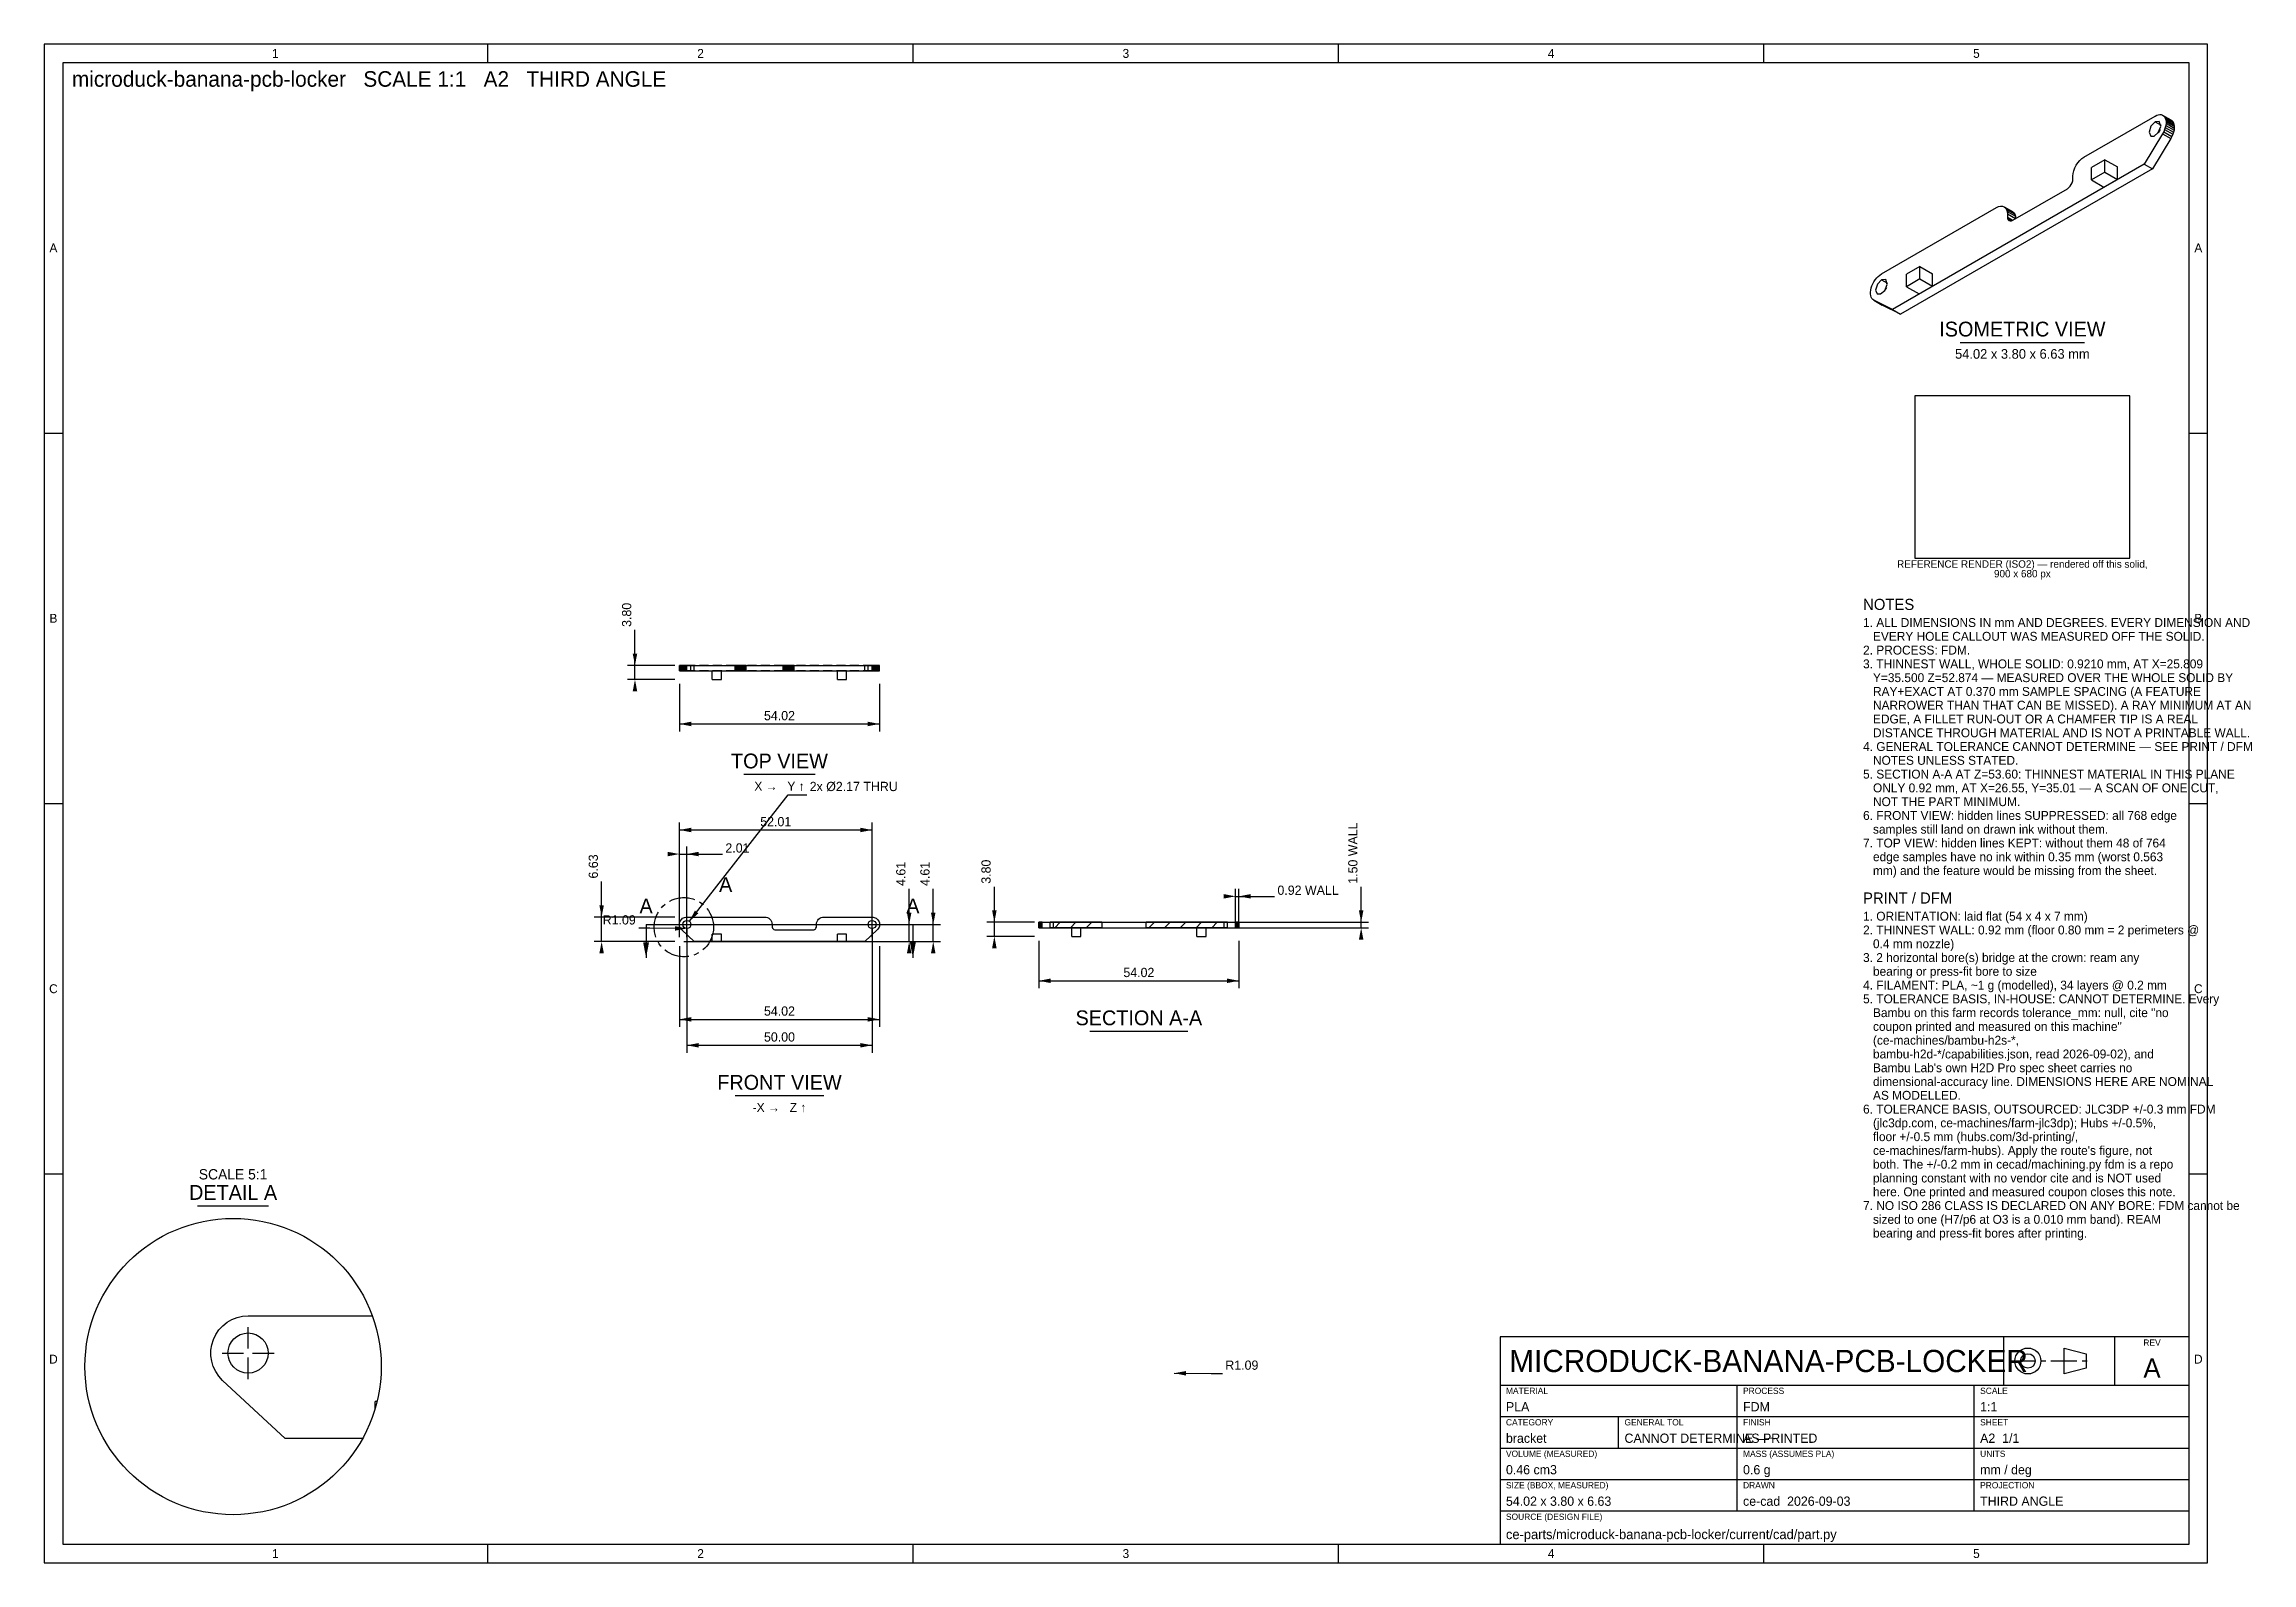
# Model space of a CAD drawing. Header units: millimetres. Extents: x 5 to 601, y 5 to 415.
import ezdxf
from ezdxf.enums import TextEntityAlignment as Align

# ---------------------------------------------------------------- set-up
doc = ezdxf.new("R2010")
doc.units = ezdxf.units.MM
for name, pattern in [('CENTER', [11.2, 7, -1.4, 1.4, -1.4]), ('HIDDEN', [3.6, 2.4, -1.2]), ('PHANTOM', [21, 11, -2, 2, -2, 2, -2])]:
    doc.linetypes.add(name, pattern=pattern)
for name, color, linetype in [('CENTER', 4, 'CENTER'), ('CUT', 1, 'PHANTOM'), ('CUTTHIN', 1, 'PHANTOM'), ('DIM', 3, 'CONTINUOUS'), ('FRAME', 7, 'CONTINUOUS'), ('HATCH', 5, 'CONTINUOUS'), ('HIDDEN', 8, 'HIDDEN'), ('SECTION', 7, 'CONTINUOUS'), ('TEXT', 3, 'CONTINUOUS'), ('TITLE', 7, 'CONTINUOUS'), ('VISIBLE', 7, 'CONTINUOUS')]:
    doc.layers.add(name, color=color, linetype=linetype)

msp = doc.modelspace()

# ---------------------------------------------------------------- linework, layer by layer
at = {"layer": 'CENTER'}
for p, q in [((178.492357, 177.71795), (178.492357, 180.0245)), ((228.492357, 177.71795), (228.492357, 180.0245)), ((175.805357, 177.3375), (178.111907, 177.3375)), ((178.492357, 174.6505), (178.492357, 176.95705)), ((178.872807, 177.3375), (181.179357, 177.3375)), ((225.805357, 177.3375), (228.111907, 177.3375)), ((228.492357, 174.6505), (228.492357, 176.95705)), ((228.872807, 177.3375), (231.179357, 177.3375)), ((60.045, 62.83), (60.045, 68.665)), ((53.01, 61.63), (58.845, 61.63)), ((60.045, 54.595), (60.045, 60.43)), ((61.245, 61.63), (67.08, 61.63)), ((535.5, 59.5), (557.75, 59.5))]:
    msp.add_line(p, q, dxfattribs=at)
msp.add_circle((177.683357, 176.6115), 8, dxfattribs=at)
at = {"layer": 'CUT'}
for p, q in [((167.484713, 177.3375), (181.484713, 177.3375)), ((167.484713, 177.3375), (167.484713, 168.3375)), ((225.5, 177.3375), (239.5, 177.3375)), ((239.5, 177.3375), (239.5, 168.3375))]:
    msp.add_line(p, q, dxfattribs=at)
for points in [[(167.484713, 168.3375), (168.282713, 172.5375), (166.686713, 172.5375)], [(239.5, 168.3375), (240.298, 172.5375), (238.702, 172.5375)]]:
    msp.add_solid(points, dxfattribs=at)
at = {"layer": 'CUTTHIN'}
msp.add_line((181.484713, 177.3375), (225.5, 177.3375), dxfattribs=at)
at = {"layer": 'DIM'}
for p, q in [((164.484713, 247.2755), (164.484713, 256.8755)), ((175.284713, 247.2755), (162.484713, 247.2755)), ((164.484713, 243.4755), (164.484713, 247.2755)), ((175.284713, 243.4755), (162.484713, 243.4755)), ((176.484713, 242.2755), (176.484713, 229.4755)), ((230.5, 242.2755), (230.5, 229.4755)), ((176.484713, 231.4755), (230.5, 231.4755)), ((179.161581, 178.194068), (205.84751, 212.3505)), ((205.84751, 212.3505), (210.84751, 212.3505)), ((176.484713, 173.9245), (176.484713, 204.8505)), ((176.484713, 202.8505), (228.492357, 202.8505)), ((228.492357, 173.9245), (228.492357, 204.8505)), ((176.484713, 173.9245), (176.484713, 198.3505)), ((178.492357, 173.9245), (178.492357, 198.3505)), ((176.484713, 196.3505), (178.492357, 196.3505)), ((178.492357, 196.3505), (188.092357, 196.3505)), ((155.484713, 179.3505), (155.484713, 188.9505)), ((238.5, 177.3375), (238.5, 186.9375)), ((245, 177.3375), (245, 186.9375)), ((261.5, 177.9375), (261.5, 187.5375)), ((326.594643, 177.650001), (326.594643, 186.9375)), ((326.594643, 184.9375), (327.51503, 184.9375)), ((327.51503, 177.650001), (327.51503, 186.9375)), ((327.51503, 184.9375), (337.11503, 184.9375)), ((360.515287, 177.9375), (360.515287, 187.5375)), ((175.284713, 179.3505), (153.484713, 179.3505)), ((155.484713, 172.7245), (155.484713, 179.3505)), ((168.492719, 176.335697), (165.492719, 176.335697)), ((178.492357, 176.2505), (168.492719, 176.335697)), ((177.684713, 177.3375), (240.5, 177.3375)), ((177.684713, 177.3375), (247, 177.3375)), ((178.492357, 176.1375), (178.492357, 142.7245)), ((228.492357, 176.1375), (228.492357, 142.7245)), ((238.5, 172.7245), (238.5, 177.3375)), ((245, 172.7245), (245, 177.3375)), ((272.3, 177.9375), (259.5, 177.9375)), ((272.3, 174.1375), (259.5, 174.1375)), ((261.5, 174.1375), (261.5, 177.9375)), ((273.5, 172.9375), (273.5, 160.1375)), ((275.150381, 177.9375), (362.515287, 177.9375)), ((275.150381, 176.4375), (362.515287, 176.4375)), ((327.515287, 172.9375), (327.515287, 160.1375)), ((360.515287, 176.4375), (360.515287, 177.9375)), ((175.284713, 172.7245), (153.484713, 172.7245)), ((176.484713, 171.5245), (176.484713, 149.7245)), ((177.684713, 172.7245), (240.5, 172.7245)), ((177.684713, 172.7245), (247, 172.7245)), ((230.5, 171.5245), (230.5, 149.7245)), ((273.5, 162.1375), (327.515287, 162.1375)), ((176.484713, 151.7245), (230.5, 151.7245)), ((178.492357, 144.7245), (228.492357, 144.7245)), ((310.045, 56.195), (320.044748, 56.123951)), ((320.044748, 56.123951), (323.044748, 56.123951))]:
    msp.add_line(p, q, dxfattribs=at)
for points in [[(164.484713, 247.2755), (165.092713, 250.4755), (163.876713, 250.4755)], [(164.484713, 243.4755), (163.876713, 240.2755), (165.092713, 240.2755)], [(176.484713, 231.4755), (179.684713, 230.8675), (179.684713, 232.0835)], [(230.5, 231.4755), (227.3, 232.0835), (227.3, 230.8675)], [(176.484713, 202.8505), (179.684713, 202.2425), (179.684713, 203.4585)], [(228.492357, 202.8505), (225.292357, 203.4585), (225.292357, 202.2425)], [(176.484713, 196.3505), (173.284713, 196.9585), (173.284713, 195.7425)], [(178.492357, 196.3505), (181.692357, 195.7425), (181.692357, 196.9585)], [(326.594643, 184.9375), (323.394643, 185.5455), (323.394643, 184.3295)], [(327.51503, 184.9375), (330.71503, 184.3295), (330.71503, 185.5455)], [(155.484713, 179.3505), (156.092713, 182.5505), (154.876713, 182.5505)], [(179.161581, 178.194068), (181.610808, 180.34138), (180.652587, 181.090024)], [(238.5, 177.3375), (239.108, 180.5375), (237.892, 180.5375)], [(245, 177.3375), (245.608, 180.5375), (244.392, 180.5375)], [(261.5, 177.9375), (262.108, 181.1375), (260.892, 181.1375)], [(360.515287, 177.9375), (361.123287, 181.1375), (359.907287, 181.1375)], [(178.492357, 176.2505), (175.297653, 176.885741), (175.287293, 175.669785)], [(261.5, 174.1375), (260.892, 170.9375), (262.108, 170.9375)], [(360.515287, 176.4375), (359.907287, 173.2375), (361.123287, 173.2375)], [(155.484713, 172.7245), (154.876713, 169.5245), (156.092713, 169.5245)], [(238.5, 172.7245), (237.892, 169.5245), (239.108, 169.5245)], [(245, 172.7245), (244.392, 169.5245), (245.608, 169.5245)], [(273.5, 162.1375), (276.7, 161.5295), (276.7, 162.7455)], [(327.515287, 162.1375), (324.315287, 162.7455), (324.315287, 161.5295)], [(176.484713, 151.7245), (179.684713, 151.1165), (179.684713, 152.3325)], [(230.5, 151.7245), (227.3, 152.3325), (227.3, 151.1165)], [(178.492357, 144.7245), (181.692357, 144.1165), (181.692357, 145.3325)], [(228.492357, 144.7245), (225.292357, 145.3325), (225.292357, 144.1165)], [(310.045, 56.195), (313.240599, 55.56428), (313.249239, 56.780249)]]:
    msp.add_solid(points, dxfattribs=at)
at = {"layer": 'FRAME'}
for p, q in [((584, 410), (10, 410)), ((10, 410), (10, 10)), ((584, 10), (584, 410)), ((584, 66), (398, 66)), ((398, 66), (398, 10)), ((584, 10), (584, 66)), ((10, 10), (584, 10)), ((398, 10), (584, 10))]:
    msp.add_line(p, q, dxfattribs=at)
at = {"layer": 'HATCH'}
for p, q in [((274.420642, 176.4375), (274.420643, 176.437501)), ((277.78972, 176.4375), (279.28972, 177.9375)), ((282.032361, 176.4375), (283.532361, 177.9375)), ((286.275001, 176.4375), (287.775001, 177.9375)), ((290.517642, 176.4375), (290.517643, 176.437501)), ((303.207439, 176.4375), (304.707439, 177.9375)), ((307.450079, 176.4375), (308.950079, 177.9375)), ((311.69272, 176.4375), (313.19272, 177.9375)), ((315.935361, 176.4375), (317.435361, 177.9375)), ((320.178001, 176.4375), (321.678001, 177.9375)), ((324.420642, 176.4375), (324.420643, 176.437501)), ((327.515029, 176.4375), (327.51503, 176.437501))]:
    msp.add_line(p, q, dxfattribs=at)
at = {"layer": 'HIDDEN'}
for p, q in [((176.485239, 247.2755), (176.484713, 247.2755)), ((176.485239, 245.7755), (176.484713, 245.7755)), ((176.5305, 247.2755), (176.485239, 247.2755)), ((176.485239, 245.7755), (176.485239, 247.2755)), ((176.5305, 245.7755), (176.485239, 245.7755)), ((176.619489, 247.2755), (176.5305, 247.2755)), ((176.5305, 245.7755), (176.5305, 247.2755)), ((176.619489, 245.7755), (176.5305, 245.7755)), ((176.750222, 247.2755), (176.619489, 247.2755)), ((176.619489, 245.7755), (176.619489, 247.2755)), ((176.750222, 245.7755), (176.619489, 245.7755)), ((176.919785, 247.2755), (176.750222, 247.2755)), ((176.750222, 245.7755), (176.750222, 247.2755)), ((176.919785, 245.7755), (176.750222, 245.7755)), ((177.124398, 247.2755), (176.919785, 247.2755)), ((176.919785, 245.7755), (176.919785, 247.2755)), ((177.124398, 245.7755), (176.919785, 245.7755)), ((177.359502, 247.2755), (177.124398, 247.2755)), ((177.124398, 245.7755), (177.124398, 247.2755)), ((177.359502, 245.7755), (177.124398, 245.7755)), ((177.619855, 247.2755), (177.359502, 247.2755)), ((177.359502, 245.7755), (177.359502, 247.2755)), ((177.619855, 245.7755), (177.359502, 245.7755)), ((179.579357, 247.2755), (177.405357, 247.2755)), ((177.405357, 247.2755), (178.492357, 247.2755)), ((177.405357, 245.7755), (177.405357, 247.2755)), ((179.579357, 245.7755), (177.405357, 245.7755)), ((177.405357, 245.7755), (178.492357, 245.7755)), ((177.899655, 247.2755), (177.619855, 247.2755)), ((177.619855, 245.7755), (177.619855, 247.2755)), ((177.899655, 245.7755), (177.619855, 245.7755)), ((178.192666, 247.2755), (177.899655, 247.2755)), ((177.899655, 245.7755), (177.899655, 247.2755)), ((178.192666, 245.7755), (177.899655, 245.7755)), ((178.492357, 247.2755), (178.192666, 247.2755)), ((178.192666, 245.7755), (178.192666, 247.2755)), ((178.492357, 245.7755), (178.192666, 245.7755)), ((191.502357, 247.2755), (178.492357, 247.2755)), ((178.492357, 247.2755), (179.579357, 247.2755)), ((178.492357, 245.7755), (178.492357, 247.2755)), ((178.492357, 245.7755), (178.492357, 247.2755)), ((191.502357, 245.7755), (178.492357, 245.7755)), ((178.492357, 245.7755), (179.579357, 245.7755)), ((179.579357, 245.7755), (179.579357, 247.2755)), ((187.825357, 245.7755), (185.359357, 245.7755)), ((187.825357, 245.7755), (185.359357, 245.7755)), ((191.892537, 247.2755), (191.502357, 247.2755)), ((191.502357, 245.7755), (191.502357, 247.2755)), ((191.892537, 245.7755), (191.502357, 245.7755)), ((192.267723, 247.2755), (191.892537, 247.2755)), ((191.892537, 245.7755), (191.892537, 247.2755)), ((192.267723, 245.7755), (191.892537, 245.7755)), ((192.613497, 247.2755), (192.267723, 247.2755)), ((192.267723, 245.7755), (192.267723, 247.2755)), ((192.613497, 245.7755), (192.267723, 245.7755)), ((192.91657, 247.2755), (192.613497, 247.2755)), ((192.613497, 245.7755), (192.613497, 247.2755)), ((192.91657, 245.7755), (192.613497, 245.7755)), ((193.165296, 247.2755), (192.91657, 247.2755)), ((192.91657, 245.7755), (192.91657, 247.2755)), ((193.165296, 245.7755), (192.91657, 245.7755)), ((193.350116, 247.2755), (193.165296, 247.2755)), ((193.165296, 245.7755), (193.165296, 247.2755)), ((193.350116, 245.7755), (193.165296, 245.7755)), ((193.463927, 247.2755), (193.350116, 247.2755)), ((193.350116, 245.7755), (193.350116, 247.2755)), ((193.463927, 245.7755), (193.350116, 245.7755)), ((193.502357, 247.2755), (193.463927, 247.2755)), ((193.463927, 245.7755), (193.463927, 247.2755)), ((193.502357, 245.7755), (193.463927, 245.7755)), ((193.536431, 247.2755), (193.502357, 247.2755)), ((193.502357, 245.7755), (193.502357, 247.2755)), ((193.502357, 245.7755), (193.502357, 247.2755)), ((193.536431, 245.7755), (193.502357, 245.7755)), ((193.636331, 247.2755), (193.536431, 247.2755)), ((193.536431, 245.7755), (193.536431, 247.2755)), ((193.636331, 245.7755), (193.536431, 245.7755)), ((193.79525, 247.2755), (193.636331, 247.2755)), ((193.636331, 245.7755), (193.636331, 247.2755)), ((193.79525, 245.7755), (193.636331, 245.7755)), ((194.002357, 247.2755), (193.79525, 247.2755)), ((193.79525, 245.7755), (193.79525, 247.2755)), ((194.002357, 245.7755), (193.79525, 245.7755)), ((194.243537, 247.2755), (194.002357, 247.2755)), ((194.002357, 245.7755), (194.002357, 247.2755)), ((194.243537, 245.7755), (194.002357, 245.7755)), ((194.502357, 247.2755), (194.243537, 247.2755)), ((194.243537, 245.7755), (194.243537, 247.2755)), ((194.502357, 245.7755), (194.243537, 245.7755)), ((204.482357, 247.2755), (194.502357, 247.2755)), ((194.502357, 245.7755), (194.502357, 247.2755)), ((204.482357, 245.7755), (194.502357, 245.7755)), ((204.741176, 247.2755), (204.482357, 247.2755)), ((204.482357, 245.7755), (204.482357, 247.2755)), ((204.741176, 245.7755), (204.482357, 245.7755)), ((204.982357, 247.2755), (204.741176, 247.2755)), ((204.741176, 245.7755), (204.741176, 247.2755)), ((204.982357, 245.7755), (204.741176, 245.7755)), ((205.189463, 247.2755), (204.982357, 247.2755)), ((204.982357, 245.7755), (204.982357, 247.2755)), ((205.189463, 245.7755), (204.982357, 245.7755)), ((205.348382, 247.2755), (205.189463, 247.2755)), ((205.189463, 245.7755), (205.189463, 247.2755)), ((205.348382, 245.7755), (205.189463, 245.7755)), ((205.448282, 247.2755), (205.348382, 247.2755)), ((205.348382, 245.7755), (205.348382, 247.2755)), ((205.448282, 245.7755), (205.348382, 245.7755)), ((205.482357, 247.2755), (205.448282, 247.2755)), ((205.448282, 245.7755), (205.448282, 247.2755)), ((205.482357, 245.7755), (205.448282, 245.7755)), ((205.520786, 247.2755), (205.482357, 247.2755)), ((205.482357, 245.7755), (205.482357, 247.2755)), ((205.482357, 245.7755), (205.482357, 247.2755)), ((205.520786, 245.7755), (205.482357, 245.7755)), ((205.634597, 247.2755), (205.520786, 247.2755)), ((205.520786, 245.7755), (205.520786, 247.2755)), ((205.634597, 245.7755), (205.520786, 245.7755)), ((205.819417, 247.2755), (205.634597, 247.2755)), ((205.634597, 245.7755), (205.634597, 247.2755)), ((205.819417, 245.7755), (205.634597, 245.7755)), ((206.068143, 247.2755), (205.819417, 247.2755)), ((205.819417, 245.7755), (205.819417, 247.2755)), ((206.068143, 245.7755), (205.819417, 245.7755)), ((206.371216, 247.2755), (206.068143, 247.2755)), ((206.068143, 245.7755), (206.068143, 247.2755)), ((206.371216, 245.7755), (206.068143, 245.7755)), ((206.71699, 247.2755), (206.371216, 247.2755)), ((206.371216, 245.7755), (206.371216, 247.2755)), ((206.71699, 245.7755), (206.371216, 245.7755)), ((207.092176, 247.2755), (206.71699, 247.2755)), ((206.71699, 245.7755), (206.71699, 247.2755)), ((207.092176, 245.7755), (206.71699, 245.7755)), ((207.482357, 247.2755), (207.092176, 247.2755)), ((207.092176, 245.7755), (207.092176, 247.2755)), ((207.482357, 245.7755), (207.092176, 245.7755)), ((228.492357, 247.2755), (207.482357, 247.2755)), ((207.482357, 245.7755), (207.482357, 247.2755)), ((228.492357, 245.7755), (207.482357, 245.7755)), ((221.625357, 245.7755), (219.159357, 245.7755)), ((221.625357, 245.7755), (219.159357, 245.7755)), ((229.579357, 247.2755), (227.405357, 247.2755)), ((227.405357, 247.2755), (228.492357, 247.2755)), ((227.405357, 245.7755), (227.405357, 247.2755)), ((229.579357, 245.7755), (227.405357, 245.7755)), ((227.405357, 245.7755), (228.492357, 245.7755)), ((228.792047, 247.2755), (228.492357, 247.2755)), ((228.492357, 247.2755), (229.579357, 247.2755)), ((228.492357, 245.7755), (228.492357, 247.2755)), ((228.492357, 245.7755), (228.492357, 247.2755)), ((228.792047, 245.7755), (228.492357, 245.7755)), ((228.492357, 245.7755), (229.579357, 245.7755)), ((229.085058, 247.2755), (228.792047, 247.2755)), ((228.792047, 245.7755), (228.792047, 247.2755)), ((229.085058, 245.7755), (228.792047, 245.7755)), ((229.364858, 247.2755), (229.085058, 247.2755)), ((229.085058, 245.7755), (229.085058, 247.2755)), ((229.364858, 245.7755), (229.085058, 245.7755)), ((229.625211, 247.2755), (229.364858, 247.2755)), ((229.364858, 245.7755), (229.364858, 247.2755)), ((229.625211, 245.7755), (229.364858, 245.7755)), ((229.579357, 245.7755), (229.579357, 247.2755)), ((229.860315, 247.2755), (229.625211, 247.2755)), ((229.625211, 245.7755), (229.625211, 247.2755)), ((229.860315, 245.7755), (229.625211, 245.7755)), ((230.064928, 247.2755), (229.860315, 247.2755)), ((229.860315, 245.7755), (229.860315, 247.2755)), ((230.064928, 245.7755), (229.860315, 245.7755)), ((230.234491, 247.2755), (230.064928, 247.2755)), ((230.064928, 245.7755), (230.064928, 247.2755)), ((230.234491, 245.7755), (230.064928, 245.7755)), ((230.365224, 247.2755), (230.234491, 247.2755)), ((230.234491, 245.7755), (230.234491, 247.2755)), ((230.365224, 245.7755), (230.234491, 245.7755)), ((230.454213, 247.2755), (230.365224, 247.2755)), ((230.365224, 245.7755), (230.365224, 247.2755)), ((230.454213, 245.7755), (230.365224, 245.7755)), ((230.499474, 247.2755), (230.454213, 247.2755)), ((230.454213, 245.7755), (230.454213, 247.2755)), ((230.499474, 245.7755), (230.454213, 245.7755)), ((230.5, 247.2755), (230.499474, 247.2755)), ((230.499474, 245.7755), (230.499474, 247.2755)), ((230.5, 245.7755), (230.499474, 245.7755))]:
    msp.add_line(p, q, dxfattribs=at)
at = {"layer": 'SECTION'}
for p, q in [((273.500257, 176.4375), (273.500257, 177.9375)), ((274.420643, 177.9375), (273.500257, 177.9375)), ((274.420643, 176.4375), (273.500257, 176.4375)), ((274.420643, 176.4375), (274.420643, 177.9375)), ((276.594643, 176.4375), (276.594643, 177.9375)), ((290.517643, 177.9375), (276.594643, 177.9375)), ((290.517643, 176.4375), (276.594643, 176.4375)), ((290.517643, 177.9375), (290.517643, 176.4375)), ((302.497643, 176.4375), (302.497643, 177.9375)), ((324.420643, 177.9375), (302.497643, 177.9375)), ((324.420643, 176.4375), (302.497643, 176.4375)), ((324.420643, 176.4375), (324.420643, 177.9375)), ((326.594643, 176.4375), (326.594643, 177.9375)), ((327.51503, 177.9375), (326.594643, 177.9375)), ((327.51503, 176.4375), (326.594643, 176.4375)), ((327.51503, 177.9375), (327.51503, 176.4375))]:
    msp.add_line(p, q, dxfattribs=at)
msp.add_circle((56, 58), 40, dxfattribs=at)
at = {"layer": 'TEXT'}
for p, q in [((522.2, 334.475989), (555.8, 334.475989)), ((193.892357, 217.8755), (213.092357, 217.8755)), ((287.307643, 148.5375), (313.707643, 148.5375)), ((191.492357, 131.1245), (215.492357, 131.1245)), ((46.4, 101.4), (65.6, 101.4))]:
    msp.add_line(p, q, dxfattribs=at)
at = {"layer": 'TITLE'}
for p, q in [((589, 415), (5, 415)), ((5, 415), (5, 5)), ((124.8, 410), (124.8, 415)), ((239.6, 410), (239.6, 415)), ((354.4, 410), (354.4, 415)), ((469.2, 410), (469.2, 415)), ((589, 5), (589, 415)), ((568, 320.075989), (510, 320.075989)), ((510, 320.075989), (510, 276.253767)), ((568, 276.253767), (568, 320.075989)), ((5, 310), (10, 310)), ((584, 310), (589, 310)), ((510, 276.253767), (568, 276.253767)), ((5, 210), (10, 210)), ((584, 210), (589, 210)), ((5, 110), (10, 110)), ((584, 110), (589, 110)), ((534, 53), (534, 66)), ((564, 53), (564, 66)), ((550.3, 56), (550.3, 63)), ((550.3, 63), (556.25, 61.46)), ((556.25, 61.46), (556.25, 57.54)), ((556.25, 57.54), (550.3, 56)), ((398, 53), (584, 53)), ((462, 19), (462, 53)), ((526, 19), (526, 53)), ((398, 44.5), (584, 44.5)), ((430, 36), (430, 44.5)), ((398, 36), (584, 36)), ((398, 27.5), (584, 27.5)), ((398, 19), (584, 19)), ((124.8, 5), (124.8, 10)), ((239.6, 5), (239.6, 10)), ((354.4, 5), (354.4, 10)), ((469.2, 5), (469.2, 10)), ((5, 5), (589, 5))]:
    msp.add_line(p, q, dxfattribs=at)
for radius in [3.5, 1.96]:
    msp.add_circle((540.5, 59.5), radius, dxfattribs=at)
at = {"layer": 'VISIBLE'}
for p, q in [((555.602274, 384.500443), (574.818963, 395.595204)), ((574.818963, 394.015842), (573.720468, 392.879792)), ((574.818963, 395.595204), (575.261627, 395.812514)), ((575.954276, 394.128303), (574.818963, 394.015842)), ((574.818963, 394.015842), (576.424539, 393.088862)), ((575.261627, 395.812514), (575.694425, 395.948456)), ((575.694425, 395.948456), (576.107709, 396)), ((576.400989, 392.758895), (575.954276, 394.128303)), ((576.107709, 396), (576.49227, 395.965997)), ((576.49227, 395.965997), (576.839534, 395.847206)), ((576.839534, 395.847206), (577.141762, 395.646274)), ((576.839534, 395.847206), (579.05514, 394.568025)), ((577.141762, 395.646274), (577.392219, 395.367678)), ((577.141762, 395.646274), (579.357368, 394.367093)), ((577.392219, 395.367678), (577.58532, 395.01763)), ((577.392219, 395.367678), (579.607824, 394.088498)), ((577.58532, 395.01763), (577.716763, 394.603931)), ((577.58532, 395.01763), (579.800926, 393.738449)), ((577.716763, 394.603931), (577.783618, 394.135801)), ((577.716763, 394.603931), (579.932369, 393.32475)), ((577.784394, 393.623676), (577.719075, 393.078969)), ((577.783618, 394.135801), (577.784394, 393.623676)), ((577.783618, 394.135801), (579.999224, 392.856621)), ((577.784394, 393.623676), (580, 392.344495)), ((579.05514, 394.568025), (579.357368, 394.367093)), ((579.357368, 394.367093), (579.607824, 394.088498)), ((579.607824, 394.088498), (579.800926, 393.738449)), ((579.800926, 393.738449), (579.932369, 393.32475)), ((576.847151, 390.822287), (571.873684, 382.593611)), ((573.720468, 392.879792), (573.213603, 391.204647)), ((573.213603, 391.204647), (573.683649, 390.195462)), ((573.683649, 390.195462), (574.576161, 390.189063)), ((579.062757, 389.543107), (574.08929, 381.31443)), ((574.576161, 390.189063), (575.687781, 391.104423)), ((576.175179, 391.952557), (575.678352, 391.092027)), ((575.687781, 391.104423), (576.400989, 392.758895)), ((577.14824, 391.372764), (576.847151, 390.822287)), ((576.847151, 390.822287), (579.062757, 389.543107)), ((577.397413, 391.940829), (577.14824, 391.372764)), ((577.14824, 391.372764), (579.363846, 390.093583)), ((577.589115, 392.513821), (577.397413, 391.940829)), ((577.397413, 391.940829), (579.613019, 390.661648)), ((577.719075, 393.078969), (577.589115, 392.513821)), ((577.589115, 392.513821), (579.804721, 391.23464)), ((577.719075, 393.078969), (579.934681, 391.799788)), ((579.363846, 390.093583), (579.062757, 389.543107)), ((579.613019, 390.661648), (579.363846, 390.093583)), ((579.804721, 391.23464), (579.613019, 390.661648)), ((579.934681, 391.799788), (579.804721, 391.23464)), ((579.932369, 393.32475), (579.999224, 392.856621)), ((580, 392.344495), (579.934681, 391.799788)), ((579.999224, 392.856621), (580, 392.344495)), ((571.873684, 382.593611), (503.91071, 343.35517)), ((552.873003, 380.818939), (553.145995, 381.566294)), ((553.145995, 381.566294), (553.513381, 382.295318)), ((553.513381, 382.295318), (553.961041, 382.977995)), ((553.961041, 382.977995), (554.471773, 383.58809)), ((554.471773, 383.58809), (555.02595, 384.102158)), ((555.02595, 384.102158), (555.602274, 384.500443)), ((561.278656, 383.803716), (557.6362, 381.700743)), ((557.6362, 378.347584), (557.6362, 381.700743)), ((561.278656, 383.803716), (564.675919, 381.842306)), ((561.278656, 380.450557), (561.278656, 383.803716)), ((564.675919, 378.489147), (564.675919, 381.842306)), ((571.873684, 382.593611), (574.08929, 381.31443)), ((574.08929, 381.31443), (506.126316, 342.075989)), ((536.429897, 367.468579), (551.171062, 375.979394)), ((551.171062, 375.979394), (551.553356, 376.258228)), ((551.553356, 376.258228), (551.909597, 376.634291)), ((551.909597, 376.634291), (552.215509, 377.081957)), ((552.215509, 377.081957), (552.450243, 377.570716)), ((552.450243, 377.570716), (552.597803, 378.067262)), ((552.597803, 378.067262), (552.648133, 378.537755)), ((552.648133, 379.38372), (552.704896, 380.081974)), ((552.648133, 378.537755), (552.648133, 379.38372)), ((552.704896, 380.081974), (552.873003, 380.818939)), ((561.278656, 380.450557), (557.6362, 378.347584)), ((557.6362, 378.347584), (561.033463, 376.386174)), ((561.033463, 376.386174), (564.675919, 378.489147)), ((561.278656, 380.450557), (564.675919, 378.489147)), ((500.965431, 352.955847), (531.998685, 370.872905)), ((531.998685, 370.872905), (532.57501, 371.140102)), ((532.57501, 371.140102), (533.129186, 371.265942)), ((533.129186, 371.265942), (533.639918, 371.245589)), ((533.639918, 371.245589), (534.087579, 371.079826)), ((534.087579, 371.079826), (534.454964, 370.775022)), ((534.087579, 371.079826), (536.303184, 369.800645)), ((534.454964, 370.775022), (534.727956, 370.342891)), ((534.454964, 370.775022), (536.67057, 369.495841)), ((534.727956, 370.342891), (534.896063, 369.80004)), ((534.727956, 370.342891), (536.943562, 369.063711)), ((534.896063, 369.80004), (534.952826, 369.16733)), ((534.896063, 369.80004), (537.111669, 368.52086)), ((536.303184, 369.800645), (536.67057, 369.495841)), ((536.67057, 369.495841), (536.943562, 369.063711)), ((534.952826, 369.16733), (534.952826, 368.321366)), ((534.952826, 369.16733), (537.162524, 367.891561)), ((534.952826, 368.321366), (535.003156, 367.908989)), ((534.952826, 368.321366), (536.429897, 367.468579)), ((535.003156, 367.908989), (535.150716, 367.58283)), ((535.003156, 367.908989), (536.047603, 367.305977)), ((535.150716, 367.58283), (535.38545, 367.365118)), ((535.150716, 367.58283), (535.691362, 367.270689)), ((535.38545, 367.365118), (535.691362, 367.270689)), ((535.691362, 367.270689), (536.047603, 367.305977)), ((536.047603, 367.305977), (536.429897, 367.468579)), ((536.943562, 369.063711), (537.111669, 368.52086)), ((537.111669, 368.52086), (537.167851, 367.894636)), ((499.292124, 351.394473), (499.676685, 351.872527)), ((499.676685, 351.872527), (500.089969, 352.298203)), ((500.089969, 352.298203), (500.522767, 352.662013)), ((500.522767, 352.662013), (500.965431, 352.955847)), ((511.353669, 354.979511), (507.711213, 352.876538)), ((507.711213, 349.523379), (507.711213, 352.876538)), ((511.353669, 351.626352), (507.711213, 349.523379)), ((511.353669, 354.979511), (514.750931, 353.018101)), ((511.353669, 351.626352), (511.353669, 354.979511)), ((511.353669, 351.626352), (514.750931, 349.664942)), ((514.750931, 349.664942), (514.750931, 353.018101)), ((498, 347.560134), (498.000776, 348.073156)), ((498.065319, 347.090852), (498, 347.560134)), ((498.000776, 348.073156), (498.067631, 348.618483)), ((498.195279, 346.675768), (498.065319, 347.090852)), ((498.067631, 348.618483), (498.199074, 349.183959)), ((498.386981, 346.324135), (498.195279, 346.675768)), ((498.199074, 349.183959), (498.392176, 349.756982)), ((498.636154, 346.043789), (498.386981, 346.324135)), ((498.392176, 349.756982), (498.642632, 350.324779)), ((498.937243, 345.840981), (498.636154, 346.043789)), ((498.642632, 350.324779), (498.94486, 350.874695)), ((498.937243, 345.840981), (501.152849, 344.5618)), ((503.91071, 343.35517), (498.937243, 345.840981)), ((498.94486, 350.874695), (499.292124, 351.394473)), ((499.866937, 350.240436), (499.360071, 348.565291)), ((499.360071, 348.565291), (499.830118, 347.556106)), ((499.830118, 347.556106), (500.72263, 347.549707)), ((500.965431, 351.376485), (499.866937, 350.240436)), ((500.72263, 347.549707), (501.83425, 348.465067)), ((502.100745, 351.488947), (500.965431, 351.376485)), ((500.965431, 351.376485), (502.571007, 350.449506)), ((502.321648, 349.313201), (501.824821, 348.452671)), ((501.83425, 348.465067), (502.547457, 350.119539)), ((502.547457, 350.119539), (502.100745, 351.488947)), ((507.711213, 349.523379), (511.108475, 347.561969)), ((511.108475, 347.561969), (514.750931, 349.664942)), ((506.126316, 342.075989), (501.152849, 344.5618)), ((503.91071, 343.35517), (506.126316, 342.075989)), ((568, 320.075989), (510, 320.075989)), ((510, 320.075989), (510, 276.253767)), ((568, 276.253767), (568, 320.075989)), ((510, 276.253767), (568, 276.253767)), ((176.484713, 247.2755), (176.528935, 247.2755)), ((176.484713, 245.7755), (176.484713, 247.2755)), ((176.484713, 245.7755), (176.528935, 245.7755)), ((176.528935, 247.2755), (176.61692, 247.2755)), ((176.528935, 245.7755), (176.528935, 247.2755)), ((176.528935, 245.7755), (176.61692, 245.7755)), ((176.61692, 247.2755), (176.746705, 247.2755)), ((176.61692, 245.7755), (176.61692, 247.2755)), ((176.61692, 245.7755), (176.746705, 245.7755)), ((176.746705, 247.2755), (176.915399, 247.2755)), ((176.746705, 245.7755), (176.746705, 247.2755)), ((176.746705, 245.7755), (176.915399, 245.7755)), ((176.915399, 247.2755), (177.119241, 247.2755)), ((176.915399, 245.7755), (176.915399, 247.2755)), ((176.915399, 245.7755), (177.119241, 245.7755)), ((177.119241, 245.7755), (177.119241, 247.2755)), ((177.119241, 247.2755), (180.486357, 247.2755)), ((177.119241, 245.7755), (180.486357, 245.7755)), ((180.486357, 245.7755), (180.486357, 247.2755)), ((180.486357, 247.2755), (226.498357, 247.2755)), ((180.486357, 245.7755), (226.498357, 245.7755)), ((185.359357, 243.4755), (185.359357, 245.7755)), ((187.825357, 243.4755), (187.825357, 245.7755)), ((219.159357, 243.4755), (219.159357, 245.7755)), ((221.625357, 243.4755), (221.625357, 245.7755)), ((226.498357, 245.7755), (226.498357, 247.2755)), ((226.498357, 247.2755), (229.865472, 247.2755)), ((226.498357, 245.7755), (229.865472, 245.7755)), ((229.865472, 245.7755), (229.865472, 247.2755)), ((229.865472, 247.2755), (230.069314, 247.2755)), ((229.865472, 245.7755), (230.069314, 245.7755)), ((230.069314, 247.2755), (230.238008, 247.2755)), ((230.069314, 245.7755), (230.069314, 247.2755)), ((230.069314, 245.7755), (230.238008, 245.7755)), ((230.238008, 247.2755), (230.367793, 247.2755)), ((230.238008, 245.7755), (230.238008, 247.2755)), ((230.238008, 245.7755), (230.367793, 245.7755)), ((230.367793, 247.2755), (230.455778, 247.2755)), ((230.367793, 245.7755), (230.367793, 247.2755)), ((230.367793, 245.7755), (230.455778, 245.7755)), ((230.455778, 247.2755), (230.5, 247.2755)), ((230.455778, 245.7755), (230.455778, 247.2755)), ((230.455778, 245.7755), (230.5, 245.7755)), ((230.5, 245.7755), (230.5, 247.2755)), ((185.359357, 243.4755), (187.825357, 243.4755)), ((219.159357, 243.4755), (221.625357, 243.4755)), ((176.919785, 178.594157), (177.124398, 178.814273)), ((177.124398, 178.814273), (177.359502, 179.001474)), ((177.359502, 179.001474), (177.619855, 179.151587)), ((177.619855, 179.151587), (177.899655, 179.261266)), ((177.899655, 179.261266), (178.192666, 179.328066)), ((178.192666, 179.328066), (178.492357, 179.3505)), ((178.492357, 179.3505), (199.502357, 179.3505)), ((199.502357, 179.3505), (199.892537, 179.312071)), ((199.892537, 179.312071), (200.267723, 179.198259)), ((200.267723, 179.198259), (200.613497, 179.013439)), ((200.613497, 179.013439), (200.91657, 178.764714)), ((214.068143, 178.764714), (214.371216, 179.013439)), ((214.371216, 179.013439), (214.71699, 179.198259)), ((214.71699, 179.198259), (215.092176, 179.312071)), ((215.092176, 179.312071), (215.482357, 179.3505)), ((215.482357, 179.3505), (228.492357, 179.3505)), ((228.492357, 179.3505), (228.792047, 179.328066)), ((228.792047, 179.328066), (229.085058, 179.261266)), ((229.085058, 179.261266), (229.364858, 179.151587)), ((229.364858, 179.151587), (229.625211, 179.001474)), ((229.625211, 179.001474), (229.860315, 178.814273)), ((229.860315, 178.814273), (230.064928, 178.594157)), ((176.484713, 177.190746), (176.485239, 177.491275)), ((176.528935, 176.893489), (176.484713, 177.190746)), ((176.485239, 177.491275), (176.5305, 177.788376)), ((176.61692, 176.606127), (176.528935, 176.893489)), ((176.5305, 177.788376), (176.619489, 178.075428)), ((176.746705, 176.335068), (176.61692, 176.606127)), ((176.619489, 178.075428), (176.750222, 178.346032)), ((176.915399, 176.086351), (176.746705, 176.335068)), ((176.750222, 178.346032), (176.919785, 178.594157)), ((177.119241, 175.865521), (176.915399, 176.086351)), ((180.486357, 172.7245), (177.119241, 175.865521)), ((185.359357, 172.7545), (185.359357, 174.7205)), ((187.825357, 174.7205), (185.359357, 174.7205)), ((187.825357, 172.7545), (187.825357, 174.7205)), ((200.91657, 178.764714), (201.165296, 178.46164)), ((201.165296, 178.46164), (201.350116, 178.115867)), ((201.350116, 178.115867), (201.463927, 177.740681)), ((201.463927, 177.740681), (201.502357, 177.3505)), ((201.502357, 177.3505), (201.502357, 176.8545)), ((201.502357, 176.8545), (201.536431, 176.595681)), ((201.536431, 176.595681), (201.636331, 176.3545)), ((201.636331, 176.3545), (201.79525, 176.147393)), ((201.79525, 176.147393), (202.002357, 175.988475)), ((202.002357, 175.988475), (202.243537, 175.888574)), ((202.243537, 175.888574), (202.502357, 175.8545)), ((202.502357, 175.8545), (212.482357, 175.8545)), ((212.482357, 175.8545), (212.741176, 175.888574)), ((212.741176, 175.888574), (212.982357, 175.988475)), ((212.982357, 175.988475), (213.189463, 176.147393)), ((213.189463, 176.147393), (213.348382, 176.3545)), ((213.348382, 176.3545), (213.448282, 176.595681)), ((213.448282, 176.595681), (213.482357, 176.8545)), ((213.482357, 177.3505), (213.520786, 177.740681)), ((213.482357, 176.8545), (213.482357, 177.3505)), ((213.520786, 177.740681), (213.634597, 178.115867)), ((213.634597, 178.115867), (213.819417, 178.46164)), ((213.819417, 178.46164), (214.068143, 178.764714)), ((219.159357, 172.7545), (219.159357, 174.7205)), ((221.625357, 174.7205), (219.159357, 174.7205)), ((221.625357, 172.7545), (221.625357, 174.7205)), ((229.865472, 175.865521), (226.498357, 172.7245)), ((230.069314, 176.086351), (229.865472, 175.865521)), ((230.064928, 178.594157), (230.234491, 178.346032)), ((230.238008, 176.335068), (230.069314, 176.086351)), ((230.234491, 178.346032), (230.365224, 178.075428)), ((230.367793, 176.606127), (230.238008, 176.335068)), ((230.365224, 178.075428), (230.454213, 177.788376)), ((230.455778, 176.893489), (230.367793, 176.606127)), ((230.454213, 177.788376), (230.499474, 177.491275)), ((230.5, 177.190746), (230.455778, 176.893489)), ((230.499474, 177.491275), (230.5, 177.190746)), ((273.5, 177.9375), (273.544222, 177.9375)), ((273.5, 176.4375), (273.5, 177.9375)), ((273.5, 176.4375), (273.544222, 176.4375)), ((273.544222, 177.9375), (273.632207, 177.9375)), ((273.544222, 176.4375), (273.544222, 177.9375)), ((273.544222, 176.4375), (273.632207, 176.4375)), ((273.632207, 177.9375), (273.761992, 177.9375)), ((273.632207, 176.4375), (273.632207, 177.9375)), ((273.632207, 176.4375), (273.761992, 176.4375)), ((273.761992, 177.9375), (273.930686, 177.9375)), ((273.761992, 176.4375), (273.761992, 177.9375)), ((273.761992, 176.4375), (273.930686, 176.4375)), ((273.930686, 177.9375), (274.134528, 177.9375)), ((273.930686, 176.4375), (273.930686, 177.9375)), ((273.930686, 176.4375), (274.134528, 176.4375)), ((274.134528, 176.4375), (274.134528, 177.9375)), ((274.134528, 177.9375), (277.501643, 177.9375)), ((274.134528, 176.4375), (277.501643, 176.4375)), ((277.501643, 176.4375), (277.501643, 177.9375)), ((277.501643, 177.9375), (323.513643, 177.9375)), ((277.501643, 176.4375), (323.513643, 176.4375)), ((282.374643, 174.1375), (282.374643, 176.4375)), ((282.374643, 174.1375), (284.840643, 174.1375)), ((284.840643, 174.1375), (284.840643, 176.4375)), ((316.174643, 174.1375), (316.174643, 176.4375)), ((316.174643, 174.1375), (318.640643, 174.1375)), ((318.640643, 174.1375), (318.640643, 176.4375)), ((323.513643, 176.4375), (323.513643, 177.9375)), ((323.513643, 177.9375), (326.880759, 177.9375)), ((323.513643, 176.4375), (326.880759, 176.4375)), ((326.880759, 176.4375), (326.880759, 177.9375)), ((326.880759, 177.9375), (327.084601, 177.9375)), ((326.880759, 176.4375), (327.084601, 176.4375)), ((327.084601, 177.9375), (327.253295, 177.9375)), ((327.084601, 176.4375), (327.084601, 177.9375)), ((327.084601, 176.4375), (327.253295, 176.4375)), ((327.253295, 177.9375), (327.38308, 177.9375)), ((327.253295, 176.4375), (327.253295, 177.9375)), ((327.253295, 176.4375), (327.38308, 176.4375)), ((327.38308, 177.9375), (327.471065, 177.9375)), ((327.38308, 176.4375), (327.38308, 177.9375)), ((327.38308, 176.4375), (327.471065, 176.4375)), ((327.471065, 177.9375), (327.515287, 177.9375)), ((327.471065, 176.4375), (327.471065, 177.9375)), ((327.471065, 176.4375), (327.515287, 176.4375)), ((327.515287, 176.4375), (327.515287, 177.9375)), ((226.498357, 172.7245), (180.486357, 172.7245)), ((187.825357, 172.7545), (185.359357, 172.7545)), ((221.625357, 172.7545), (219.159357, 172.7545)), ((57.081493, 71.248828), (58.546547, 71.582832)), ((58.546547, 71.582832), (60.045, 71.695)), ((60.045, 71.695), (93.582536, 71.695)), ((50.680664, 65.319638), (51.334327, 66.672659)), ((51.334327, 66.672659), (52.182141, 67.913286)), ((52.182141, 67.913286), (53.205208, 69.013866)), ((53.205208, 69.013866), (54.380725, 69.949869)), ((54.380725, 69.949869), (55.682492, 70.700433)), ((55.682492, 70.700433), (57.081493, 71.248828)), ((50.006783, 60.896231), (50.00941, 62.398874)), ((50.227894, 59.409943), (50.006783, 60.896231)), ((50.00941, 62.398874), (50.235719, 63.88438)), ((50.235719, 63.88438), (50.680664, 65.319638)), ((50.667816, 57.973137), (50.227894, 59.409943)), ((51.316743, 56.617838), (50.667816, 57.973137)), ((52.160213, 55.374254), (51.316743, 56.617838)), ((53.179424, 54.270103), (52.160213, 55.374254)), ((70.015, 38.565), (53.179424, 54.270103)), ((94.38, 46.731655), (94.38, 48.545)), ((94.866476, 48.545), (94.38, 48.545)), ((90.961132, 38.565), (70.015, 38.565))]:
    msp.add_line(p, q, dxfattribs=at)
for centre, radius in [((178.492357, 177.3375), 1.087), ((228.492357, 177.3375), 1.087), ((60.045, 61.63), 5.435)]:
    msp.add_circle(centre, radius, dxfattribs=at)

# ---------------------------------------------------------------- texts
at = {"layer": 'TEXT'}
for s, height, p in [('microduck-banana-pcb-locker   SCALE 1:1   A2   THIRD ANGLE', 4.2, (12.5, 403.5)), ('NOTES', 3, (496, 262.253767)), ('1. ALL DIMENSIONS IN mm AND DEGREES. EVERY DIMENSION AND', 2.4, (496, 257.653767)), ('   EVERY HOLE CALLOUT WAS MEASURED OFF THE SOLID.', 2.4, (496, 253.933767)), ('2. PROCESS: FDM.', 2.4, (496, 250.213767)), ('3. THINNEST WALL, WHOLE SOLID: 0.9210 mm, AT X=25.809', 2.4, (496, 246.493767)), ('   Y=35.500 Z=52.874 — MEASURED OVER THE WHOLE SOLID BY', 2.4, (496, 242.773767)), ('   RAY+EXACT AT 0.370 mm SAMPLE SPACING (A FEATURE', 2.4, (496, 239.053767)), ('   NARROWER THAN THAT CAN BE MISSED). A RAY MINIMUM AT AN', 2.4, (496, 235.333767)), ('   EDGE, A FILLET RUN-OUT OR A CHAMFER TIP IS A REAL', 2.4, (496, 231.613767)), ('4. GENERAL TOLERANCE CANNOT DETERMINE — SEE PRINT / DFM', 2.4, (496, 224.173767)), ('   DISTANCE THROUGH MATERIAL AND IS NOT A PRINTABLE WALL.', 2.4, (496, 227.893767)), ('   NOTES UNLESS STATED.', 2.4, (496, 220.453767)), ('2x Ø2.17 THRU', 2.5, (211.64751, 213.3505)), ('5. SECTION A-A AT Z=53.60: THINNEST MATERIAL IN THIS PLANE', 2.4, (496, 216.733767)), ('   ONLY 0.92 mm, AT X=26.55, Y=35.01 — A SCAN OF ONE CUT,', 2.4, (496, 213.013767)), ('   NOT THE PART MINIMUM.', 2.4, (496, 209.293767)), ('6. FRONT VIEW: hidden lines SUPPRESSED: all 768 edge', 2.4, (496, 205.573767)), ('   samples still land on drawn ink without them.', 2.4, (496, 201.853767)), ('2.01', 2.5, (188.892357, 196.7505)), ('7. TOP VIEW: hidden lines KEPT: without them 48 of 764', 2.4, (496, 198.133767)), ('   edge samples have no ink within 0.35 mm (worst 0.563', 2.4, (496, 194.413767)), ('   mm) and the feature would be missing from the sheet.', 2.4, (496, 190.693767)), ('A', 4, (187.183357, 186.1115)), ('0.92 WALL', 2.5, (337.91503, 185.3375)), ('PRINT / DFM', 3, (496, 182.973767)), ('1. ORIENTATION: laid flat (54 x 4 x 7 mm)', 2.4, (496, 178.373767)), ('2. THINNEST WALL: 0.92 mm (floor 0.80 mm = 2 perimeters @', 2.4, (496, 174.653767)), ('   0.4 mm nozzle)', 2.4, (496, 170.933767)), ('3. 2 horizontal bore(s) bridge at the crown: ream any', 2.4, (496, 167.213767)), ('4. FILAMENT: PLA, ~1 g (modelled), 34 layers @ 0.2 mm', 2.4, (496, 159.773767)), ('   bearing or press-fit bore to size', 2.4, (496, 163.493767)), ('5. TOLERANCE BASIS, IN-HOUSE: CANNOT DETERMINE. Every', 2.4, (496, 156.053767)), ('   coupon printed and measured on this machine"', 2.4, (496, 148.613767)), ('   Bambu on this farm records tolerance_mm: null, cite "no', 2.4, (496, 152.333767)), ('   (ce-machines/bambu-h2s-*,', 2.4, (496, 144.893767)), ('   bambu-h2d-*/capabilities.json, read 2026-09-02), and', 2.4, (496, 141.173767)), ("   Bambu Lab's own H2D Pro spec sheet carries no", 2.4, (496, 137.453767)), ('   AS MODELLED.', 2.4, (496, 130.013767)), ('   dimensional-accuracy line. DIMENSIONS HERE ARE NOMINAL', 2.4, (496, 133.733767)), ('6. TOLERANCE BASIS, OUTSOURCED: JLC3DP +/-0.3 mm FDM', 2.4, (496, 126.293767)), ('   floor +/-0.5 mm (hubs.com/3d-printing/,', 2.4, (496, 118.853767)), ('   (jlc3dp.com, ce-machines/farm-jlc3dp); Hubs +/-0.5%,', 2.4, (496, 122.573767)), ("   ce-machines/farm-hubs). Apply the route's figure, not", 2.4, (496, 115.133767)), ('   both. The +/-0.2 mm in cecad/machining.py fdm is a repo', 2.4, (496, 111.413767)), ('   planning constant with no vendor cite and is NOT used', 2.4, (496, 107.693767)), ('7. NO ISO 286 CLASS IS DECLARED ON ANY BORE: FDM cannot be', 2.4, (496, 100.253767)), ('   here. One printed and measured coupon closes this note.', 2.4, (496, 103.973767)), ('   sized to one (H7/p6 at O3 is a 0.010 mm band). REAM', 2.4, (496, 96.533767)), ('   bearing and press-fit bores after printing.', 2.4, (496, 92.813767)), ('R1.09', 2.5, (323.844748, 57.123951)), ('PLA', 2.5, (399.6, 45.9)), ('FDM', 2.5, (463.6, 45.9)), ('1:1', 2.5, (527.6, 45.9)), ('bracket', 2.5, (399.6, 37.4)), ('CANNOT DETERMINE —~', 2.5, (431.6, 37.4)), ('AS PRINTED', 2.5, (463.6, 37.4)), ('A2  1/1', 2.5, (527.6, 37.4)), ('0.46 cm3', 2.5, (399.6, 28.9)), ('0.6 g', 2.5, (463.6, 28.9)), ('mm / deg', 2.5, (527.6, 28.9)), ('54.02 x 3.80 x 6.63', 2.5, (399.6, 20.4)), ('ce-cad  2026-09-03', 2.5, (463.6, 20.4)), ('THIRD ANGLE', 2.5, (527.6, 20.4)), ('ce-parts/microduck-banana-pcb-locker/current/cad/part.py', 2.6, (399.6, 11.4))]:
    msp.add_text(s, height=height, dxfattribs=at).set_placement(p)
for s, height, p in [('ISOMETRIC VIEW', 4, (539, 336.075989)), ('54.02 x 3.80 x 6.63 mm', 2.6, (539, 330.075989)), ('REFERENCE RENDER (ISO2) — rendered off this solid,', 2, (539, 273.653767)), ('900 x 680 px', 2, (539, 271.053767)), ('54.02', 2.5, (203.492357, 232.4755)), ('TOP VIEW', 4, (203.492357, 219.4755)), ('X →   Y ↑', 2.4, (203.492357, 213.4755)), ('52.01', 2.5, (202.488535, 203.8505)), ('54.02', 2.5, (300.507643, 163.1375)), ('54.02', 2.5, (203.492357, 152.7245)), ('SECTION A-A', 4, (300.507643, 150.1375)), ('50.00', 2.5, (203.492357, 145.7245)), ('FRONT VIEW', 4, (203.492357, 132.7245)), ('-X →   Z ↑', 2.4, (203.492357, 126.7245)), ('SCALE 5:1', 2.8, (56, 108.5)), ('DETAIL A', 4, (56, 103)), ('A', 5.2, (574, 55))]:
    msp.add_text(s, height=height, dxfattribs=at).set_placement(p, align=Align.CENTER)
for s, p in [('3.80', (163.484713, 257.6755)), ('1.50 WALL', (359.515287, 188.3375)), ('6.63', (154.484713, 189.7505)), ('4.61', (237.5, 187.7375)), ('4.61', (244, 187.7375)), ('3.80', (260.5, 188.3375))]:
    msp.add_text(s, height=2.5, rotation=90, dxfattribs=at).set_placement(p)
msp.add_text('R1.09', height=2.5, dxfattribs=at).set_placement((164.692719, 177.335697), align=Align.RIGHT)
for p in [(167.484713, 182.3375), (239.5, 182.3375)]:
    msp.add_text('A', height=4, dxfattribs=at).set_placement(p, align=Align.MIDDLE_CENTER)
msp.add_text('MICRODUCK-BANANA-PCB-LOCKER', height=6, dxfattribs=at).set_placement((400.5, 59.5), align=Align.MIDDLE_LEFT)
at = {"layer": 'TITLE'}
for s, p in [('1', (67.4, 412.5)), ('2', (182.2, 412.5)), ('3', (297, 412.5)), ('4', (411.8, 412.5)), ('5', (526.6, 412.5)), ('A', (7.5, 360)), ('A', (586.5, 360)), ('B', (7.5, 260)), ('B', (586.5, 260)), ('C', (7.5, 160)), ('C', (586.5, 160)), ('D', (7.5, 60)), ('D', (586.5, 60)), ('1', (67.4, 7.5)), ('2', (182.2, 7.5)), ('3', (297, 7.5)), ('4', (411.8, 7.5)), ('5', (526.6, 7.5))]:
    msp.add_text(s, height=2.4, dxfattribs=at).set_placement(p, align=Align.MIDDLE_CENTER)
msp.add_text('REV', height=1.7, dxfattribs=at).set_placement((574, 63.6), align=Align.CENTER)
for s, p in [('MATERIAL', (399.6, 50.6)), ('PROCESS', (463.6, 50.6)), ('SCALE', (527.6, 50.6)), ('CATEGORY', (399.6, 42.1)), ('GENERAL TOL', (431.6, 42.1)), ('FINISH', (463.6, 42.1)), ('SHEET', (527.6, 42.1)), ('VOLUME (MEASURED)', (399.6, 33.6)), ('MASS (ASSUMES PLA)', (463.6, 33.6)), ('UNITS', (527.6, 33.6)), ('SIZE (BBOX, MEASURED)', (399.6, 25.1)), ('DRAWN', (463.6, 25.1)), ('PROJECTION', (527.6, 25.1)), ('SOURCE (DESIGN FILE)', (399.6, 16.6))]:
    msp.add_text(s, height=1.7, dxfattribs=at).set_placement(p)

doc.saveas('drawing.dxf')
